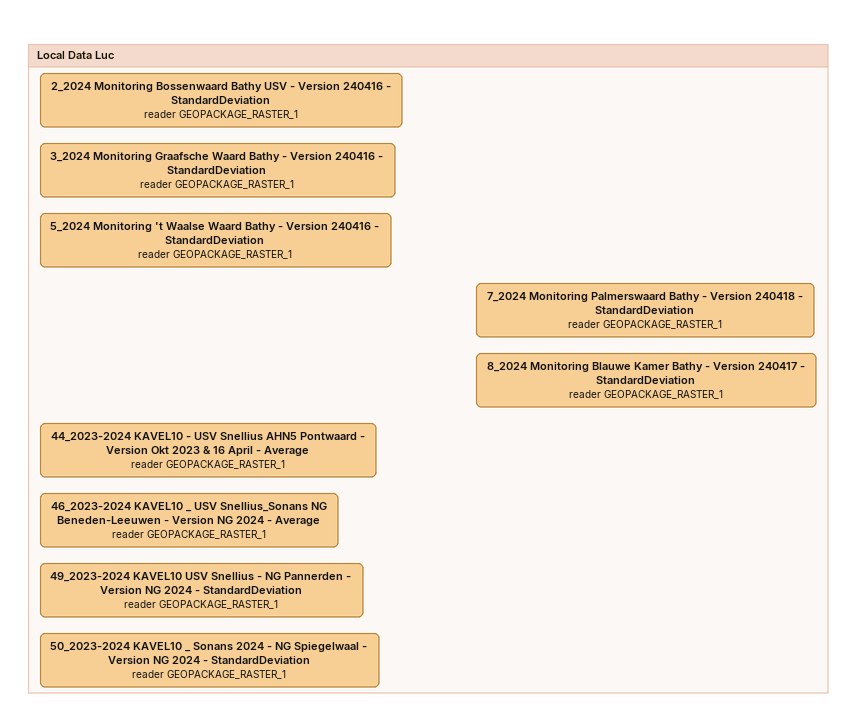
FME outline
Bookmark: Local Data Luc
44_2023-2024 KAVEL10 - USV Snellius AHN5 Pontwaard - Version Okt 2023 & 16 April - Average (reader GEOPACKAGE_RASTER_1)
46_2023-2024 KAVEL10 _ USV Snellius_Sonans NG Beneden-Leeuwen - Version NG 2024 - Average (reader GEOPACKAGE_RASTER_1)
49_2023-2024 KAVEL10 USV Snellius - NG Pannerden - Version NG 2024 - StandardDeviation (reader GEOPACKAGE_RASTER_1)
50_2023-2024 KAVEL10 _ Sonans 2024 - NG Spiegelwaal - Version NG 2024 - StandardDeviation (reader GEOPACKAGE_RASTER_1)
2_2024 Monitoring Bossenwaard Bathy USV - Version 240416 - StandardDeviation (reader GEOPACKAGE_RASTER_1)
3_2024 Monitoring Graafsche Waard Bathy - Version 240416 - StandardDeviation (reader GEOPACKAGE_RASTER_1)
5_2024 Monitoring 't Waalse Waard Bathy - Version 240416 - StandardDeviation (reader GEOPACKAGE_RASTER_1)
7_2024 Monitoring Palmerswaard Bathy - Version 240418 - StandardDeviation (reader GEOPACKAGE_RASTER_1)
8_2024 Monitoring Blauwe Kamer Bathy - Version 240417 - StandardDeviation (reader GEOPACKAGE_RASTER_1)
